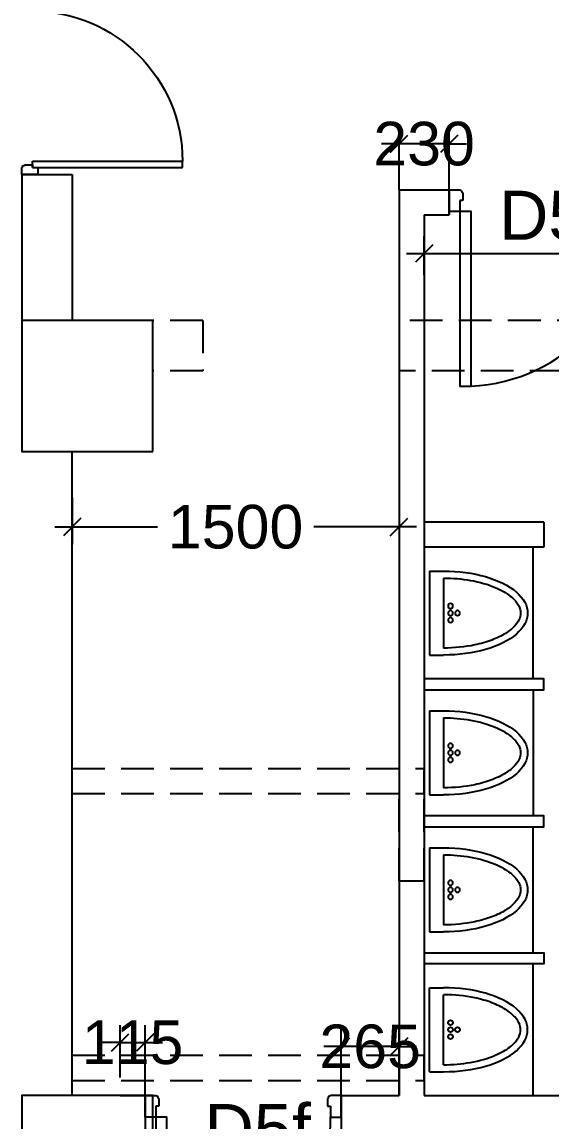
# Model space of a CAD drawing. Extents: x 6345096 to 6738923, y -6490958 to -6305885.
# Drawn here: x 6644799 to 6647227, y -6450481 to -6445439 of the extents above; entities that cross this region are included whole.
import ezdxf

# ---------------------------------------------------------------- set-up
doc = ezdxf.new("R2010")
doc.units = 0
doc.header["$LTSCALE"] = 600
doc.header["$MEASUREMENT"] = 0
doc.header["$PDMODE"] = 35
doc.linetypes.add('HIDDEN', pattern=[0.375, 0.25, -0.125])
doc.layers.get('0').update_dxf_attribs({"linetype": 'CONTINUOUS'})
doc.layers.get('Defpoints').update_dxf_attribs({"linetype": 'CONTINUOUS'})
for name, color, linetype in [('8', 8, 'CONTINUOUS'), ('DOOR', 32, 'CONTINUOUS'), ('HS', 251, 'CONTINUOUS'), ('LA-column', 3, 'CONTINUOUS'), ('T Wall', 8, 'CONTINUOUS'), ('toi-fix', 46, 'CONTINUOUS'), ('Walls', 7, 'CONTINUOUS'), ('Working Dim', 5, 'CONTINUOUS')]:
    doc.layers.add(name, color=color, linetype=linetype)
doc.styles.add('ari', font='arial.ttf')
doc.dimstyles.new('int. dim', dxfattribs={"dimtxt": 200, "dimasz": 80, "dimexe": 80, "dimexo": 0, "dimgap": 70, "dimtad": 0, "dimdec": 0, "dimzin": 12, "dimdsep": 46, "dimtxsty": 'ari', "dimblk": 'OBLIQUE', "dimcen": 2, "dimdle": 80, "dimclrd": 256, "dimclre": 256, "dimclrt": 6, "dimadec": 0, "dimazin": 0, "dimtfac": 1, "dimtdec": 0, "dimtix": 1, "dimtmove": 2, "dimatfit": 3, "dimfxl": 1, "dimtolj": 1, "dimtzin": 0, "dimlwd": -1, "dimlwe": -1, "dimarcsym": 0})

# ---------------------------------------------------------------- blocks, each defined once
blk = doc.blocks.new('A$C2CD672AE')
at = {"layer": 'T Wall', "color": 8, "linetype": 'HIDDEN'}
for p, q in [((116325.1, 7044.4, 4.3), (116325.1, 7559.4, 4.3)), ((116210.1, 7044.4, 4.3), (116210.1, 7444.4, 4.3)), ((116210.1, 7044.4, 4.3), (116325.1, 7044.4, 4.3)), ((114710.1, 6244.4, 4.3), (116325.1, 6244.4, 4.3)), ((116325.1, 6129.4, 4.3), (116325.1, 6244.4, 4.3)), ((114710.1, 6129.4, 4.3), (116325.1, 6129.4, 4.3))]:
    blk.add_line(p, q, dxfattribs=at)
at = {"layer": 'Walls', "color": 8, "linetype": 'HIDDEN'}
for p, q in [((115310.1, 9615), (115080.1, 9615)), ((115310.1, 9615.1), (115310.1, 9385)), ((119785.2, 9615), (116210.1, 9615)), ((116210.1, 9615), (116210.1, 9385)), ((115310.1, 9385), (115080.1, 9385)), ((119660.2, 9385), (116210.1, 9385)), ((114710.1, 6060.1), (114710.1, 9015)), ((114710.1, 7560), (116325.1, 7560)), ((116325.1, 7445), (116325.1, 7560)), ((114710.1, 7445), (116325.1, 7445))]:
    blk.add_line(p, q, dxfattribs=at)
blk = doc.blocks.new('Z$W@#1275')
at = {"layer": 'DOOR'}
for p, q in [((73.1, 1500), (0, 1500)), ((0, 1500), (0, 1467.1)), ((0, 1467.1), (1.8, 1467.1)), ((47.5, 1467.1), (736.4, 1467.1)), ((47.5, 1467.1), (47.5, 1438.9)), ((47.5, 1456.1), (47.5, 1467.1)), ((47.5, 1467.1), (73.1, 1467.1)), ((73.1, 1467.1), (73.1, 1500)), ((736.4, 1467.1), (736.4, 1438.9)), ((11, 1456.1), (11, 1458)), ((11, 1456.1), (47.5, 1456.1)), ((47.5, 1438.9), (736.4, 1438.9)), ((47.5, 61.1), (736.4, 61.1)), ((47.5, 32.9), (47.5, 61.1)), ((736.4, 32.9), (736.4, 61.1)), ((0, 32.9), (1.8, 32.9)), ((0, 0), (0, 32.9)), ((73.1, 0), (0, 0)), ((11, 43.8), (11, 42)), ((11, 43.8), (47.5, 43.8)), ((47.5, 43.8), (47.5, 32.9)), ((47.5, 32.9), (736.4, 32.9)), ((47.5, 32.9), (73.1, 32.9)), ((73.1, 32.9), (73.1, 0))]:
    blk.add_line(p, q, dxfattribs=at)
for centre, start, end in [((11, 1467.1), 180, 270), ((11, 32.9), 90, 180)]:
    blk.add_arc(centre, 9.13, start, end, dxfattribs=at)
at = {"layer": 'DOOR', "color": 145}
for centre, start, end in [((47.5, 1438.9), 270, 0), ((47.5, 61.1), 0, 90)]:
    blk.add_arc(centre, 688.9, start, end, dxfattribs=at)
blk = doc.blocks.new('Z$W@#1841')
at = {"layer": 'DOOR'}
for p, q in [((-267.6, -167.4), (-317.3, -167.4)), ((-317.3, -167.4), (-317.3, -267.4)), ((-267.6, -217.9), (-267.6, -167.4)), ((533, -217.9), (533, -167.4)), ((533, -167.4), (582.7, -167.4)), ((582.7, -167.4), (582.7, -267.4)), ((-254.1, -217.9), (-267.6, -217.9)), ((-254.1, -253.9), (-254.1, -217.9)), ((519.5, -253.9), (519.5, -217.9)), ((519.5, -217.9), (533, -217.9)), ((-317.3, -267.4), (-267.6, -267.4)), ((-267.6, -267.4), (-267.6, -265.2)), ((-254.1, -253.9), (-256.3, -253.9)), ((519.5, -253.9), (521.7, -253.9)), ((533, -267.4), (533, -265.2)), ((582.7, -267.4), (533, -267.4))]:
    blk.add_line(p, q, dxfattribs=at)
blk.add_lwpolyline([(482.5, 633.2), (482.5, -167.4), (533, -167.4), (533, 633.2)], close=True, dxfattribs=at)
at = {"layer": 'DOOR', "color": 145}
blk.add_arc((518.4, -152.1), 786.1, 92.6177, 181.1129, dxfattribs=at)
at = {"layer": 'DOOR'}
for centre, start, end in [((-267.6, -253.9), 270, 0), ((533, -253.9), 180, 270)]:
    blk.add_arc(centre, 11.2, start, end, dxfattribs=at)
blk = doc.blocks.new('URI')
at = {"layer": 'toi-fix', "color": 8}
for p, q in [((0, 0), (0, 75)), ((412.5, 75), (37.5, 75)), ((450, 0), (450, 75)), ((450, 0), (0, 0))]:
    blk.add_line(p, q, dxfattribs=at)
for centre in [(187.5, 112.5), (225, 150), (225, 112.5), (262.5, 112.5)]:
    blk.add_circle(centre, 13, dxfattribs=at)
blk.add_ellipse((225, 75), major_axis=(0, -450), ratio=0.5, start_param=1.570796, end_param=4.712389, dxfattribs=at)
blk.add_open_spline([(412.5, 75), (412.5, 124.2), (408.2, 173.3), (391.4, 268.1), (378.3, 313.3), (348.4, 383.5), (332.7, 410.7), (302.5, 449), (288.3, 462.2), (261, 480.2), (247.9, 485), (222.9, 488.5), (210.7, 487.2), (184.7, 477.8), (170.9, 469.5), (143, 444.1), (129.1, 427.1), (103, 385.3), (91, 360.6), (70, 305.1), (61.2, 274.4), (43.3, 189.6), (37.5, 132.5), (37.5, 75.3), (37.5, 75.1), (37.5, 75)], degree=3, knots=[1.570797, 1.570797, 1.570797, 1.570797, 1.912721, 1.912721, 2.274933, 2.274933, 2.575852, 2.575852, 2.824182, 2.824182, 3.072511, 3.072511, 3.320841, 3.320841, 3.569171, 3.569171, 3.817501, 3.817501, 4.06583, 4.06583, 4.31416, 4.31416, 4.71135, 4.71135, 4.712389, 4.712389, 4.712389, 4.712389], dxfattribs=at)
blk = doc.blocks.new('_Oblique')
at = {"color": 0, "linetype": 'ByBlock', "lineweight": -2}
blk.add_line((-0.5, -0.5), (0.5, 0.5), dxfattribs=at)
blk = doc.blocks.new('*D2428')
at = {"layer": 'Defpoints', "color": 0, "transparency": 16777216}
for p in [(6649759.7, -6446501.2), (6646644.5, -6446598.3, 3.4), (6649759.7, -6446600.3, 3.4)]:
    blk.add_point(p, dxfattribs=at)
at = {"layer": 'Working Dim', "transparency": 16777216}
for p, q in [((6646644.5, -6446598.3), (6646644.5, -6446421.2)), ((6649759.7, -6446600.3), (6649759.7, -6446421.2)), ((6646564.5, -6446501.2), (6647832.8, -6446501.2)), ((6649839.7, -6446501.2), (6648571.4, -6446501.2))]:
    blk.add_line(p, q, dxfattribs=at)
at = {"layer": 'Working Dim', "transparency": 16777216, "xscale": 80, "yscale": 80, "zscale": 80, "rotation": 180}
blk.add_blockref('_Oblique', (6646644.5, -6446501.2), dxfattribs=at)
at = {"layer": 'Working Dim', "transparency": 16777216, "xscale": 80, "yscale": 80, "zscale": 80}
blk.add_blockref('_Oblique', (6649759.7, -6446501.2), dxfattribs=at)
at = {"layer": 'Working Dim', "color": 6, "transparency": 16777216, "insert": (6648202.1, -6446501.2), "char_height": 200, "attachment_point": 5, "style": 'ari'}
blk.add_mtext('\\A1;3115', dxfattribs=at)
blk = doc.blocks.new('*D2429')
at = {"layer": 'Defpoints', "color": 0, "transparency": 16777216}
for p in [(6646529.5, -6445998.3), (6646529.5, -6446208.8), (6646759.5, -6446323.8, 3.4)]:
    blk.add_point(p, dxfattribs=at)
at = {"layer": 'Working Dim', "transparency": 16777216}
for p, q in [((6646529.5, -6446208.8), (6646529.5, -6445918.3)), ((6646759.5, -6446323.8), (6646759.5, -6445918.3)), ((6646529.5, -6445998.3), (6646449.5, -6445998.3)), ((6646759.5, -6445998.3), (6646529.5, -6445998.3)), ((6646759.5, -6445998.3), (6646839.5, -6445998.3))]:
    blk.add_line(p, q, dxfattribs=at)
at = {"layer": 'Working Dim', "transparency": 16777216, "xscale": 80, "yscale": 80, "zscale": 80}
blk.add_blockref('_Oblique', (6646529.5, -6445998.3), dxfattribs=at)
at = {"layer": 'Working Dim', "transparency": 16777216, "xscale": 80, "yscale": 80, "zscale": 80, "rotation": 180}
blk.add_blockref('_Oblique', (6646759.5, -6445998.3), dxfattribs=at)
at = {"layer": 'Working Dim', "color": 6, "transparency": 16777216, "insert": (6646644.5, -6445998.3), "char_height": 200, "attachment_point": 5, "style": 'ari'}
blk.add_mtext('\\A1;230', dxfattribs=at)
blk = doc.blocks.new('*D2431')
at = {"layer": 'Defpoints', "color": 0, "transparency": 16777216}
for p in [(6645029.5, -6447621.2, 3.4), (6646529.5, -6447621.2, 3.4), (6646529.5, -6447755.8)]:
    blk.add_point(p, dxfattribs=at)
at = {"layer": 'Working Dim', "transparency": 16777216}
for p, q in [((6645029.5, -6447621.2), (6645029.5, -6447835.8)), ((6646529.5, -6447621.2), (6646529.5, -6447835.8)), ((6644949.5, -6447755.8), (6645420.7, -6447755.8)), ((6646609.5, -6447755.8), (6646138.4, -6447755.8))]:
    blk.add_line(p, q, dxfattribs=at)
at = {"layer": 'Working Dim', "transparency": 16777216, "xscale": 80, "yscale": 80, "zscale": 80, "rotation": 180}
blk.add_blockref('_Oblique', (6645029.5, -6447755.8), dxfattribs=at)
at = {"layer": 'Working Dim', "transparency": 16777216, "xscale": 80, "yscale": 80, "zscale": 80}
blk.add_blockref('_Oblique', (6646529.5, -6447755.8), dxfattribs=at)
at = {"layer": 'Working Dim', "color": 6, "transparency": 16777216, "insert": (6645779.5, -6447755.8), "char_height": 200, "attachment_point": 5, "style": 'ari'}
blk.add_mtext('\\A1;1500', dxfattribs=at)
blk = doc.blocks.new('*D2439')
at = {"layer": 'Defpoints', "color": 0, "transparency": 16777216}
for p in [(6645364.5, -6450121.2), (6645249.5, -6450281.4, 3.4), (6645364.5, -6450363.8)]:
    blk.add_point(p, dxfattribs=at)
at = {"layer": 'Working Dim', "transparency": 16777216}
for p, q in [((6645249.5, -6450281.4), (6645249.5, -6450041.2)), ((6645364.5, -6450363.8), (6645364.5, -6450041.2)), ((6645249.5, -6450121.2), (6645169.5, -6450121.2)), ((6645249.5, -6450121.2), (6645364.5, -6450121.2)), ((6645364.5, -6450121.2), (6645444.5, -6450121.2))]:
    blk.add_line(p, q, dxfattribs=at)
at = {"layer": 'Working Dim', "transparency": 16777216, "xscale": 80, "yscale": 80, "zscale": 80}
blk.add_blockref('_Oblique', (6645249.5, -6450121.2), dxfattribs=at)
at = {"layer": 'Working Dim', "transparency": 16777216, "xscale": 80, "yscale": 80, "zscale": 80, "rotation": 180}
blk.add_blockref('_Oblique', (6645364.5, -6450121.2), dxfattribs=at)
at = {"layer": 'Working Dim', "color": 6, "transparency": 16777216, "insert": (6645307, -6450121.2), "char_height": 200, "attachment_point": 5, "style": 'ari'}
blk.add_mtext('\\A1;115', dxfattribs=at)
blk = doc.blocks.new('*D2440')
at = {"layer": 'Defpoints', "color": 0, "transparency": 16777216}
for p in [(6646264.5, -6450140), (6646264.5, -6450363.8, 3.4), (6646529.5, -6450363.8)]:
    blk.add_point(p, dxfattribs=at)
at = {"layer": 'Working Dim', "transparency": 16777216}
for p, q in [((6646264.5, -6450363.8), (6646264.5, -6450060)), ((6646529.5, -6450363.8), (6646529.5, -6450060)), ((6646264.5, -6450140), (6646184.5, -6450140)), ((6646529.5, -6450140), (6646264.5, -6450140)), ((6646529.5, -6450140), (6646609.5, -6450140))]:
    blk.add_line(p, q, dxfattribs=at)
at = {"layer": 'Working Dim', "transparency": 16777216, "xscale": 80, "yscale": 80, "zscale": 80}
blk.add_blockref('_Oblique', (6646264.5, -6450140), dxfattribs=at)
at = {"layer": 'Working Dim', "transparency": 16777216, "xscale": 80, "yscale": 80, "zscale": 80, "rotation": 180}
blk.add_blockref('_Oblique', (6646529.5, -6450140), dxfattribs=at)
at = {"layer": 'Working Dim', "color": 6, "transparency": 16777216, "insert": (6646397, -6450140), "char_height": 200, "attachment_point": 5, "style": 'ari'}
blk.add_mtext('\\A1;265', dxfattribs=at)

msp = doc.modelspace()

# ---------------------------------------------------------------- linework, layer by layer
at = {"layer": 'LA-column', "color": 2}
for points, elevation in [([(6645399.535, -6447408.857), (6645399.535, -6446808.857), (6644799.535, -6446808.857), (6644799.535, -6447408.857)], 2.283), ([(6644799.357, -6450963.752), (6645399.357, -6450963.752), (6645399.357, -6450363.752), (6644799.357, -6450363.752)], 3.421)]:
    msp.add_lwpolyline(points, close=True, dxfattribs=dict(at, elevation=elevation))
at = {"layer": 'T Wall', "color": 6, "linetype": 'Continuous', "ltscale": 10000}
for p, q in [((6647194.535, -6447733.83, 2.291), (6646644.535, -6447733.83, 2.291)), ((6647194.535, -6447733.83, 2.291), (6647194.535, -6447848.83, 2.291)), ((6647194.535, -6447848.83, 2.291), (6646644.535, -6447848.83, 2.291))]:
    msp.add_line(p, q, dxfattribs=at)
at = {"layer": 'T Wall', "color": 6, "linetype": 'Continuous', "ltscale": 10000, "elevation": 2.291}
for points in [[(6647144.535, -6448452.58), (6647144.535, -6447848.83)], [(6646644.535, -6448502.58), (6647194.535, -6448502.58), (6647194.535, -6448452.58), (6646644.535, -6448452.58)], [(6647144.535, -6448502.58), (6647144.535, -6449081.33)], [(6646644.535, -6449131.33), (6647194.535, -6449131.33), (6647194.535, -6449081.33), (6646644.535, -6449081.33)], [(6647144.535, -6449710.08), (6647144.535, -6449131.33)], [(6646644.535, -6449710.08), (6647194.535, -6449710.08), (6647194.535, -6449760.08), (6646644.535, -6449760.08)], [(6647144.535, -6450364.373), (6647144.535, -6449760.08)]]:
    msp.add_lwpolyline(points, dxfattribs=at)
at = {"layer": 'Walls'}
for p, q in [((6644799.533, -6446138.968, -1.138), (6644799.532, -6446808.861, -1.138)), ((6644799.533, -6446138.968, -1.138), (6645029.535, -6446138.968, -1.138)), ((6645029.533, -6446138.968, -1.138), (6645029.532, -6446808.861, -1.138)), ((6646529.535, -6446208.83, -1.138), (6646759.535, -6446208.83, -1.138)), ((6646529.535, -6446208.83, -1.138), (6646529.535, -6450363.83, -1.138)), ((6646759.535, -6446208.83, -1.138), (6646759.535, -6446323.83, -1.138)), ((6646644.535, -6446323.83, -1.138), (6646759.535, -6446323.83, -1.138)), ((6646644.535, -6446323.83, -1.138), (6646644.535, -6450363.83, -1.138)), ((6645029.268, -6450363.755), (6645029.268, -6447408.86)), ((6645249.535, -6450363.83, -1.138), (6645364.535, -6450363.83, -1.138)), ((6645364.535, -6450363.83, -1.138), (6645364.535, -6450593.83, -1.138)), ((6646264.535, -6450363.83, -1.138), (6646529.535, -6450363.83, -1.138)), ((6646264.535, -6450363.83, -1.138), (6646264.535, -6450593.83, -1.138)), ((6646644.535, -6450363.83, -1.138), (6649759.67, -6450363.83, -1.138))]:
    msp.add_line(p, q, dxfattribs=at)

# ---------------------------------------------------------------- block references
at = {"layer": 'DOOR'}
for name, p, xscale, yscale, zscale, rotation in [('Z$W@#1275', (6644799.534, -6444638.968, -1.27), -1.000014692544937, 1.000014692544937, 1.000014692544937, 180), ('URI', (6646669.535, -6448343.552, 2.291), -0.8571428582072258, 0.8571428582072258, 0.8571428582072258, 270), ('URI', (6646669.535, -6448984.822, 2.291), -0.8571428582072258, 0.8571428582072258, 0.8571428582072258, 270), ('URI', (6646669.535, -6449613.572, 2.291), -0.8571428582072258, 0.8571428582072258, 0.8571428582072258, 270), ('URI', (6646669.535, -6449869.359, 2.291), 0.8571428582072258, 0.8571428582072258, 0.8571428582072258, 270)]:
    msp.add_blockref(name, p, dxfattribs=dict(at, xscale=xscale, yscale=yscale, zscale=zscale, rotation=rotation))
at = {"layer": 'DOOR', "linetype": 'Continuous', "rotation": 180}
for p in [(6647342.25, -6446476.238, 2.291), (6645947.25, -6450631.238, 2.291)]:
    msp.add_blockref('Z$W@#1841', p, dxfattribs=at)
at = {"layer": 'HS'}
msp.add_blockref('A$C2CD672AE', (6530319.294, -6456423.902, 8.17), dxfattribs=at)

# ---------------------------------------------------------------- texts
at = {"layer": '8', "color": 6, "style": 'ari'}
for p in [(6646987.998, -6446438.226, -1.138), (6645636.436, -6450627.976, 2.291)]:
    msp.add_text('D5f', height=225, dxfattribs=at).set_placement(p)

# ---------------------------------------------------------------- dimensions: what is measured, and where the dimension line sits
at = {"layer": 'Working Dim', "color": 6}
for base, p1, p2, picture, middle in [((6646529.535, -6445998.287, -1.138), (6646759.535, -6446323.83, 2.283), (6646529.535, -6446208.83, -1.138), '*D2429', (6646644.535, -6445998.287, -1.138)), ((6649759.67, -6446501.203, -1.138), (6646644.535, -6446598.306, 2.283), (6649759.67, -6446600.306, 2.291), '*D2428', (6648202.102, -6446501.203, -1.138)), ((6646529.535, -6447755.809, -1.138), (6645029.535, -6447621.167, 2.283), (6646529.535, -6447621.167, 2.283), '*D2431', (6645779.535, -6447755.809, -1.138)), ((6645364.535, -6450121.221, -1.138), (6645249.535, -6450281.356, 2.283), (6645364.535, -6450363.83, -1.138), '*D2439', (6645307.035, -6450121.221, -1.138)), ((6646264.535, -6450139.994, -1.138), (6646529.535, -6450363.83, -1.138), (6646264.535, -6450363.83, 2.291), '*D2440', (6646397.035, -6450139.994, -1.138))]:
    dim = msp.add_linear_dim(base=base, p1=p1, p2=p2, dimstyle='int. dim', override={"dimtxt": 200, "dimarcsym": 1}, dxfattribs=at)
    dim.commit()
    dim.dimension.update_dxf_attribs({"geometry": picture, "text_midpoint": middle})

doc.saveas('drawing.dxf')
